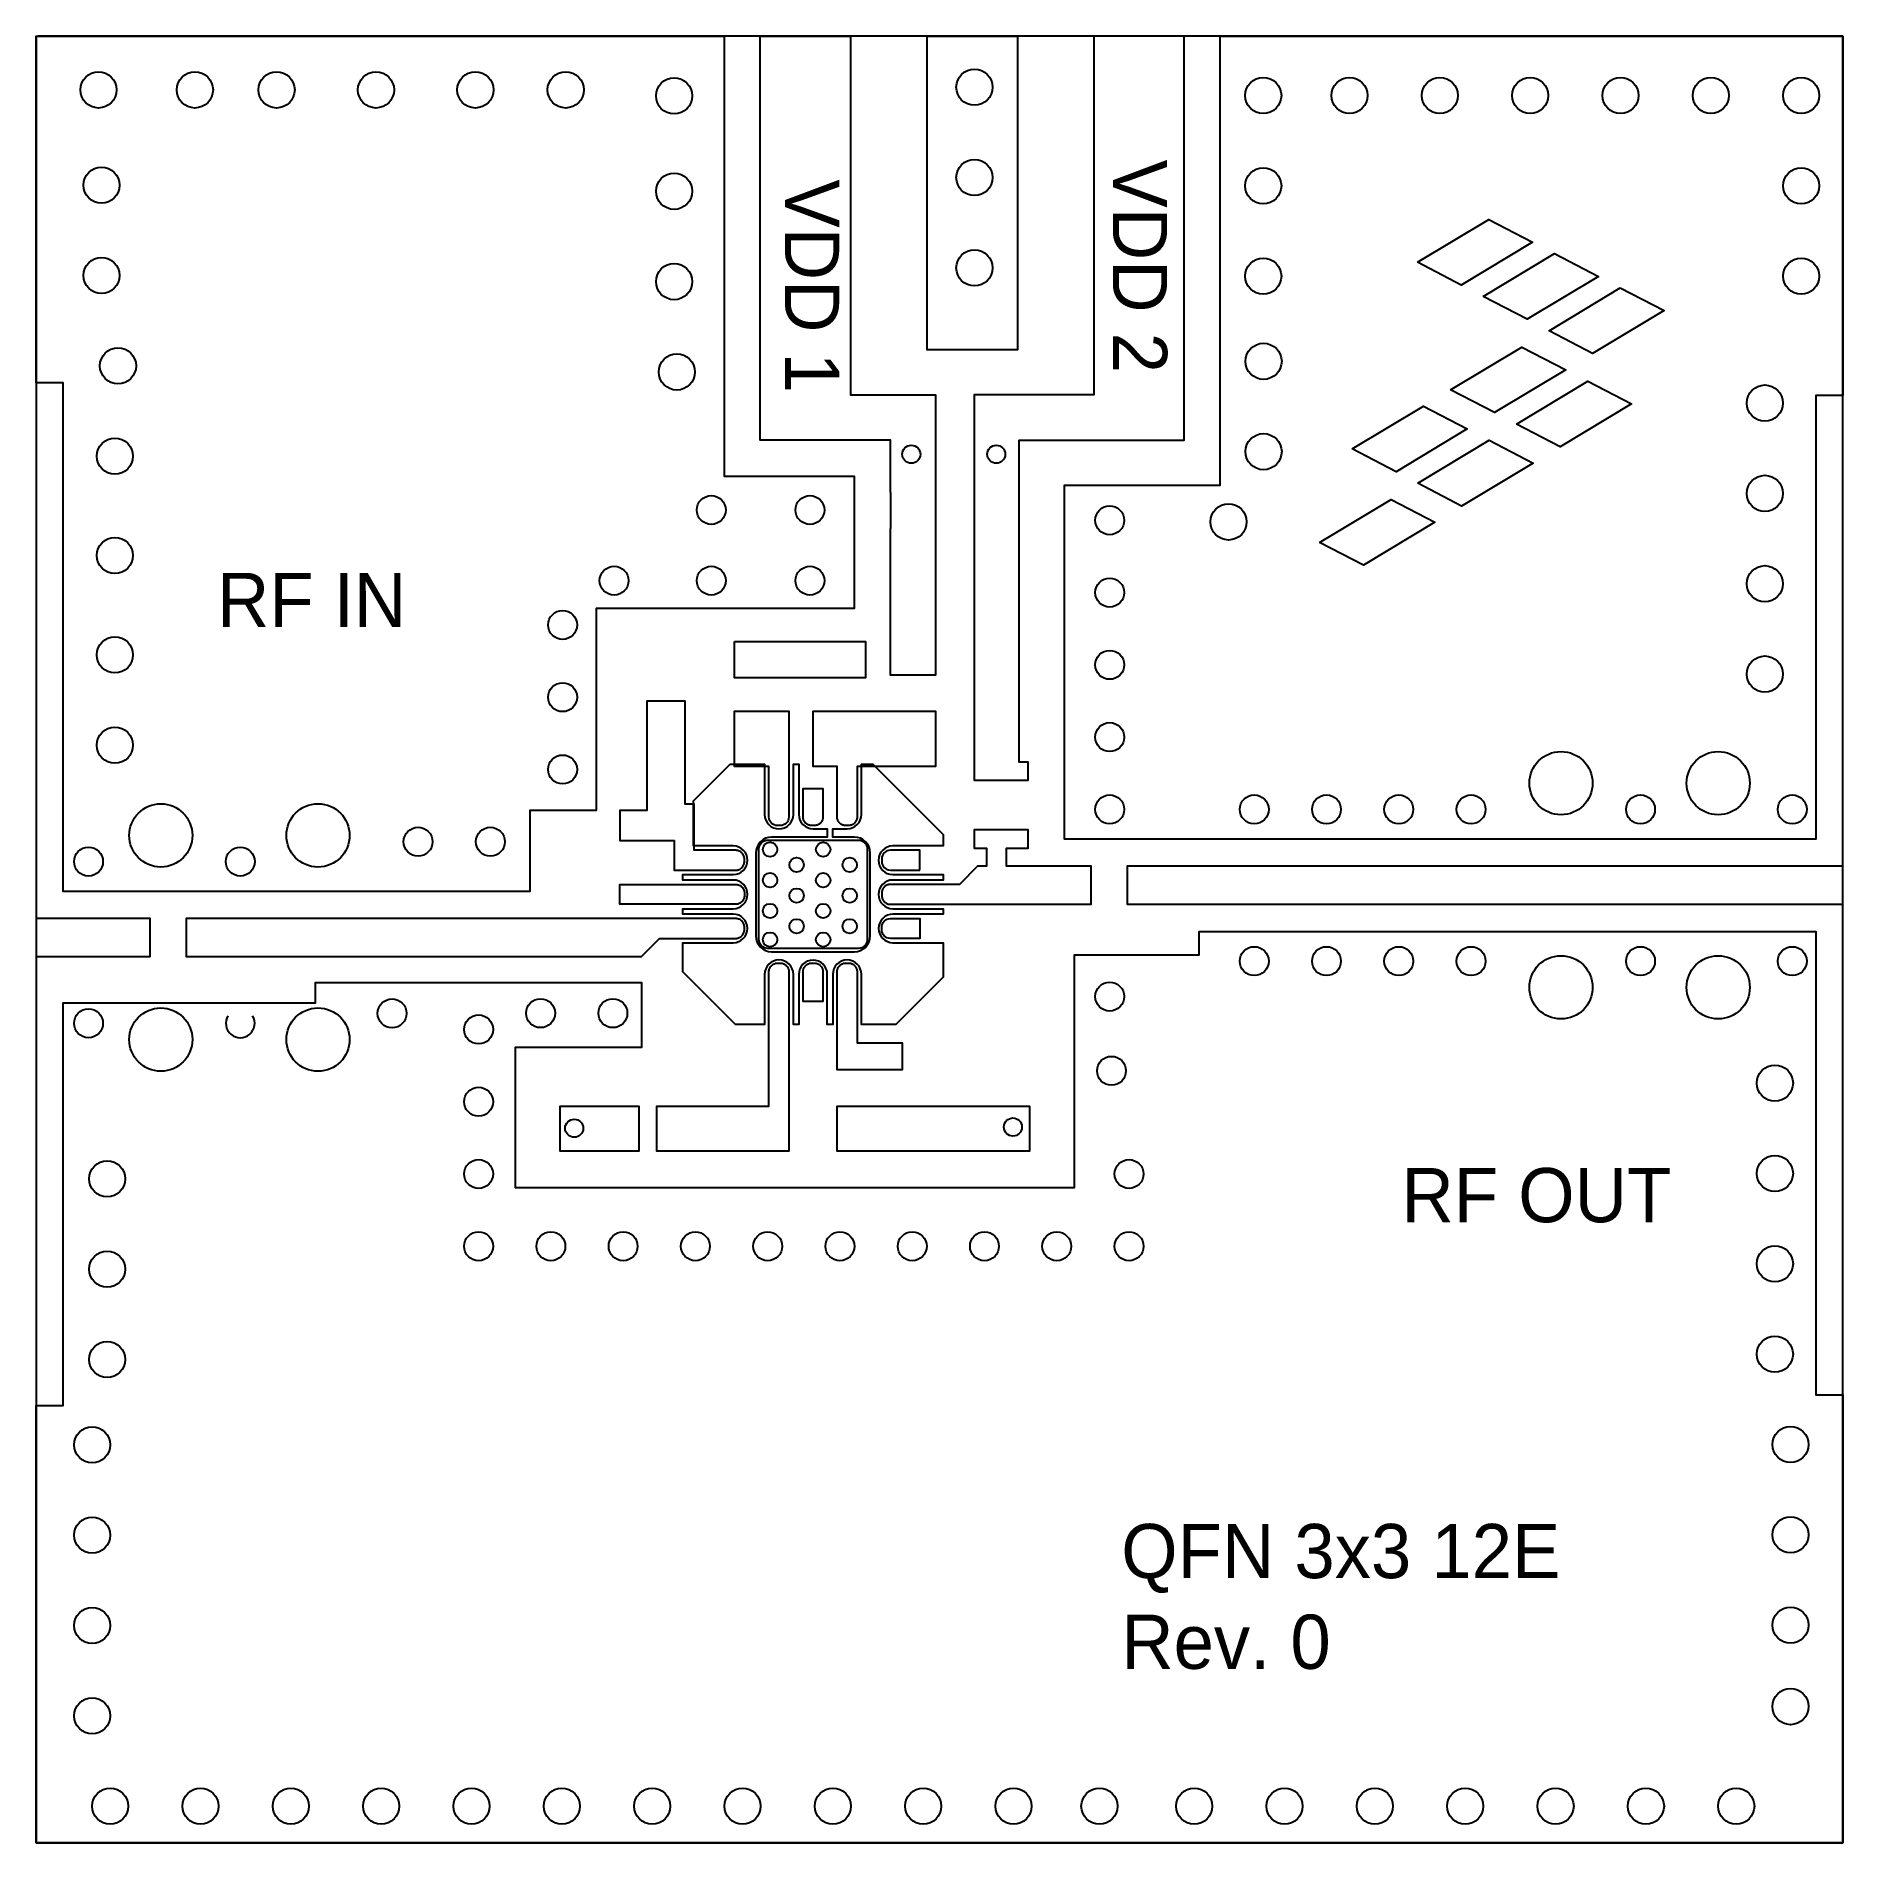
# Model space of a CAD drawing. Extents: x 4 to 1004, y 2 to 1002.
import ezdxf

# ---------------------------------------------------------------- set-up
doc = ezdxf.new("R2010")
doc.units = 0
doc.header["$MEASUREMENT"] = 0
for name, color, linetype in [('BOARD_OUTLINE', 7, 'CONTINUOUS'), ('ETCH', 7, 'CONTINUOUS'), ('LEGEND_SILKSCREEN', 7, 'CONTINUOUS'), ('PLATED_VIA_HOLES', 7, 'CONTINUOUS'), ('SOLDER_MASK', 7, 'CONTINUOUS'), ('TOP_LAYER_1', 7, 'CONTINUOUS')]:
    doc.layers.add(name, color=color, linetype=linetype)

msp = doc.modelspace()

# ---------------------------------------------------------------- linework, layer by layer
at = {"layer": 'BOARD_OUTLINE'}
msp.add_lwpolyline([(3.8, 1002), (3.8, 2), (1003.8, 2), (1003.8, 1002), (4.7, 1002)], dxfattribs=at)
at = {"layer": 'ETCH'}
for points in [[(768.3, 876.8), (807.9, 900.5), (832.1, 887.9), (792.6, 864.2)], [(804.8, 857.9), (844.2, 881.6), (868.5, 869), (829, 845.3)], [(880.6, 862.6), (904.8, 850.1), (865.3, 826.3), (841.2, 838.9)], [(786.7, 806.2), (826.2, 829.9), (850.4, 817.3), (810.9, 793.6)], [(823.1, 787.2), (862.6, 811), (886.8, 798.4), (847.3, 774.7)], [(732.2, 773.5), (771.7, 797.2), (795.9, 784.6), (756.5, 760.8)], [(768.6, 754.5), (808.1, 778.3), (832.4, 765.7), (792.8, 741.9)], [(714.2, 721.8), (753.7, 745.5), (777.9, 732.9), (738.4, 709.2)]]:
    msp.add_lwpolyline(points, close=True, dxfattribs=at)
at = {"layer": 'PLATED_VIA_HOLES'}
for centre, radius in [((38.3, 972.2), 10), ((91.7, 972.2), 10), ((136.9, 972.2), 10), ((191.9, 972.2), 10), ((246.9, 972.2), 10), ((296.9, 972.2), 10), ((523.1, 973.7), 10), ((356.9, 968.9), 10), ((683, 969.1), 10), ((730.7, 969.1), 10), ((780.7, 969.1), 10), ((830.7, 969.1), 10), ((880.7, 969.1), 10), ((930.7, 969.1), 10), ((980.7, 969.1), 10), ((523.1, 923.7), 10), ((40, 919.5), 10), ((356.9, 916.1), 10), ((683, 919.1), 10), ((980.7, 919.1), 10), ((523.1, 873.7), 10), ((40, 869.5), 10), ((356.9, 866.1), 10), ((683, 869.1), 10), ((980.7, 869.1), 10), ((683.2, 822), 10), ((49.1, 819.5), 10), ((358.4, 816.1), 10), ((960.6, 798.9), 10), ((683.2, 772), 10), ((47.4, 769.5), 10), ((488.2, 770.6), 5), ((535.2, 770.6), 5), ((960.6, 748.9), 10), ((377.5, 739.7), 8), ((432.1, 739.7), 8), ((598, 734), 8), ((663.8, 733.1), 10), ((47.4, 714.5), 10), ((323.7, 700.6), 8), ((377.5, 700.6), 8), ((432.1, 700.6), 8), ((598, 694), 8), ((960.6, 698.9), 10), ((295.2, 676.1), 8), ((47.4, 659.5), 10), ((598, 654), 8), ((960.6, 648.9), 10), ((295.2, 636.1), 8), ((598, 614), 8), ((47.4, 609.5), 10), ((295.2, 596.1), 8), ((847.8, 588.5), 17.5), ((934.8, 588.5), 17.5), ((598, 574), 8), ((678, 574), 8), ((718, 574), 8), ((758, 574), 8), ((798, 574), 8), ((891.8, 574), 8), ((975.8, 574), 8), ((72.8, 559.6), 17.5), ((159.8, 559.6), 17.5), ((215.2, 556.1), 8), ((255.2, 556.1), 8), ((32.8, 545.1), 8), ((116.8, 545.1), 8), ((410, 551.8), 4), ((439.4, 551.8), 4), ((424.7, 543.3), 4), ((454.1, 543.3), 4), ((410, 534.8), 4), ((424.7, 526.3), 4), ((439.4, 534.8), 4), ((454.1, 526.3), 4), ((410, 517.8), 4), ((439.4, 517.8), 4), ((424.7, 509.3), 4), ((454.1, 509.3), 4), ((410, 501.9), 4), ((439.4, 501.9), 4), ((678, 490), 8), ((718, 490), 8), ((758, 490), 8), ((798, 490), 8), ((847.8, 475.5), 17.5), ((891.8, 490), 8), ((934.8, 475.5), 17.5), ((975.8, 490), 8), ((598, 470.4), 8), ((32.8, 455.6), 8), ((72.8, 446.6), 17.5), ((159.8, 446.6), 17.5), ((200.8, 461.1), 8), ((248.7, 452.2), 8), ((283, 461.2), 8), ((323, 461.2), 8), ((599, 429.3), 8), ((966.2, 422.5), 10), ((248.7, 412.2), 8), ((301.6, 397.5), 5), ((544.4, 398.2), 5), ((248.7, 372.2), 8), ((608.7, 372.2), 8), ((966.2, 372.5), 10), ((43.1, 369.5), 10), ((248.7, 332.2), 8), ((288.7, 332.2), 8), ((328.7, 332.2), 8), ((368.7, 332.2), 8), ((408.7, 332.2), 8), ((448.7, 332.2), 8), ((488.7, 332.2), 8), ((528.7, 332.2), 8), ((568.7, 332.2), 8), ((608.7, 332.2), 8), ((966.2, 322.5), 10), ((43.1, 319.5), 10), ((966.2, 272.5), 10), ((43.1, 269.5), 10), ((34.8, 222.3), 10), ((974.8, 222.5), 10), ((34.8, 172.3), 10), ((974.8, 172.5), 10), ((34.8, 122.3), 10), ((974.8, 122.5), 10), ((34.8, 72.3), 10), ((974.8, 77.4), 10), ((44.8, 22.3), 10), ((94.8, 22.3), 10), ((144.8, 22.3), 10), ((194.8, 22.3), 10), ((244.8, 22.3), 10), ((294.8, 22.3), 10), ((344.8, 22.3), 10), ((394.8, 22.3), 10), ((444.8, 22.3), 10), ((494.8, 22.3), 10), ((544.8, 22.3), 10), ((592.3, 22.3), 10), ((644.8, 22.3), 10), ((694.8, 22.3), 10), ((744.8, 22.3), 10), ((794.8, 22.3), 10), ((844.8, 22.3), 10), ((894.8, 22.3), 10), ((944.8, 22.3), 10)]:
    msp.add_circle(centre, radius, dxfattribs=at)
msp.add_arc((116.8, 455.6), 8, 148.7321, 31.2679, dxfattribs=at)
at = {"layer": 'SOLDER_MASK'}
msp.add_lwpolyline([(425.9, 571.2), (425.9, 571.2, 0.41421), (433.8, 563.3), (433.8, 563.3), (441.7, 563.3), (441.7, 558.7), (410.9, 558.7), (410.9, 558.7, 0.41421), (402.1, 549.9), (402.1, 549.9), (402.1, 504.1), (402.1, 504.1, 0.41421), (410.9, 495.2), (410.9, 495.2), (456.7, 495.2), (456.7, 495.2, 0.41421), (465.5, 504.1), (465.5, 504.1), (465.5, 549.9), (465.5, 549.9, 0.41421), (456.7, 558.7), (456.7, 558.7), (444.7, 558.7), (444.7, 563.3), (452.7, 563.3), (452.7, 563.3, 0.41421), (460.6, 571.2), (460.6, 571.2), (460.6, 599), (466.9, 599), (505.9, 560.1), (505.9, 553.8), (478, 553.8), (478, 553.8, 1), (478, 537.9), (478, 537.9), (505.9, 537.9), (505.9, 534.9), (478, 534.9), (478, 534.9, 1), (478, 519), (478, 519), (505.9, 519), (505.9, 516), (478, 516), (478, 516, 1), (478, 500.2), (478, 500.2), (505.9, 500.2), (505.9, 481.2), (479.6, 454.9), (460.6, 454.9), (460.6, 482.7), (460.6, 482.7, 1), (444.7, 482.7), (444.7, 482.7), (444.7, 454.9), (441.7, 454.9), (441.7, 482.7), (441.7, 482.7, 1), (425.9, 482.7), (425.9, 482.7), (425.9, 454.9), (422.9, 454.9), (422.9, 482.7), (422.9, 482.7, 1), (407, 482.7), (407, 482.7), (407, 454.9), (390.8, 454.9), (361.7, 484), (361.7, 500.2), (389.6, 500.2), (389.6, 500.2, 1), (389.6, 516), (389.6, 516), (361.7, 516), (361.7, 519), (389.6, 519), (389.6, 519, 1), (389.6, 534.9), (389.6, 534.9), (361.7, 534.9), (361.7, 537.9), (389.6, 537.9), (389.6, 537.9, 1), (389.6, 553.8), (389.6, 553.8), (367.7, 553.8), (367.7, 578.7), (388, 599), (407, 599), (407, 571.2), (407, 571.2, 1), (422.9, 571.2), (422.9, 571.2), (422.9, 599), (425.9, 599)], format="xyb", close=True, dxfattribs=at)
at = {"layer": 'TOP_LAYER_1'}
for p, q in [((456.6, 749.4), (456.6, 729.4)), ((476.6, 749.4), (476.6, 729.4)), ((313.8, 630.1), (313.8, 610.1)), ((341.9, 630.1), (341.9, 610.1)), ((420.4, 569.8), (420.4, 569.8)), ((476.6, 502.6), (476.6, 502.6)), ((553.6, 409.8), (553.6, 409.8))]:
    msp.add_line(p, q, dxfattribs=at)
for points in [[(313.8, 584.1), (313.8, 573.3), (277.1, 573.3), (277.1, 528.6), (18.8, 528.6), (18.8, 810), (3.8, 810), (3.8, 1002), (384.6, 1002), (384.6, 758.4), (456.6, 758.4), (456.6, 749.4)], [(476.6, 749.4), (476.6, 778.4), (404.6, 778.4), (404.6, 1002), (454.6, 1002), (454.6, 803.4), (501.6, 803.4), (501.6, 648.3), (477.4, 648.3)], [(547.9, 621.6), (547.9, 778.4), (639.2, 778.4), (639.2, 1002), (589.2, 1002), (589.2, 803.4), (522.9, 803.4), (522.9, 590.2), (549.1, 590.2)], [(572.9, 621.6), (572.9, 753.4), (659.2, 753.4), (659.2, 1002), (1003.8, 1002), (1003.8, 803), (988.8, 803), (988.8, 557.5), (572.9, 557.5), (572.9, 621.6)], [(456.6, 729.4), (456.6, 692.8)], [(476.6, 692.8), (476.6, 729.4)], [(456.6, 692.8), (456.6, 685.1), (313.8, 685.1), (313.8, 630.1)], [(477.4, 648.3), (476.6, 648.3), (476.6, 692.8)], [(354.4, 556.8), (357, 556.8), (357, 540.4), (391, 540.4), (391.4, 540.4), (391.8, 540.4), (392.2, 540.5), (392.6, 540.6), (393, 540.8), (393.4, 541), (393.8, 541.2), (394.1, 541.5), (394.4, 541.8), (394.7, 542.1), (394.9, 542.4), (395.2, 542.8), (395.3, 543.1), (395.5, 543.5), (395.6, 543.9), (395.7, 544.3), (395.8, 544.7), (395.8, 545.2), (395.8, 546.6), (395.8, 547), (395.7, 547.4), (395.6, 547.8), (395.5, 548.2), (395.3, 548.6), (395.2, 549), (394.9, 549.3), (394.7, 549.6), (394.4, 550), (394.1, 550.2), (393.8, 550.5), (393.4, 550.7), (393, 550.9), (392.6, 551.1), (392.2, 551.2), (391.8, 551.3), (391.4, 551.3), (391, 551.4), (368, 551.4), (368, 576.8), (363, 576.8), (363, 633.9), (341.9, 633.9), (341.9, 630.1)], [(500.1, 628.3), (501.6, 628.3), (501.6, 597.7), (458.2, 597.7), (458.2, 569.8), (458.2, 569.4), (458.1, 569), (458, 568.6), (457.9, 568.2), (457.7, 567.8), (457.5, 567.4), (457.3, 567.1), (457, 566.8), (456.8, 566.4), (456.5, 566.2), (456.1, 565.9), (455.8, 565.7), (455.4, 565.5), (455, 565.3), (454.6, 565.2), (454.2, 565.1), (453.8, 565.1), (453.4, 565), (452, 565), (451.6, 565.1), (451.1, 565.1), (450.7, 565.2), (450.3, 565.3), (449.9, 565.5), (449.6, 565.7), (449.2, 565.9), (448.9, 566.2), (448.6, 566.4), (448.3, 566.8), (448, 567.1), (447.8, 567.4), (447.6, 567.8), (447.5, 568.2), (447.3, 568.6), (447.2, 569), (447.2, 569.4), (447.2, 569.8), (447.2, 597.7), (433.8, 597.7), (433.8, 602.7)], [(433.8, 602.7), (433.8, 628.3), (500.1, 628.3)], [(549.1, 590.2), (552.9, 590.2), (552.9, 600.2), (547.9, 600.2), (547.9, 621.6)], [(313.8, 610.1), (313.8, 584.1)], [(341.9, 610.1), (341.9, 584.1)], [(341.9, 584.1), (341.9, 573.3), (326.9, 573.3), (326.9, 556.8), (354.4, 556.8)], [(549.1, 562.6), (522.9, 562.6), (522.9, 552.6), (529.9, 552.6), (529.9, 542.5), (524.9, 542.5), (514.9, 532.5), (476.6, 532.5), (476.2, 532.5), (475.8, 532.4), (475.4, 532.3), (475, 532.2), (474.6, 532), (474.2, 531.8), (473.8, 531.6), (473.5, 531.4), (473.2, 531.1), (472.9, 530.8), (472.7, 530.4), (472.4, 530.1), (472.2, 529.7), (472.1, 529.3), (472, 528.9), (471.9, 528.5), (471.8, 528.1), (471.8, 527.7), (471.8, 526.3), (471.8, 525.9), (471.9, 525.5), (472, 525), (472.1, 524.6), (472.2, 524.3), (472.4, 523.9), (472.7, 523.5), (472.9, 523.2), (473.2, 522.9), (473.5, 522.6), (473.8, 522.4), (474.2, 522.1), (474.6, 521.9), (475, 521.8), (475.4, 521.6), (475.8, 521.6), (476.2, 521.5), (476.6, 521.5), (587.7, 521.5), (587.7, 522)], [(587.7, 522), (587.7, 542.5), (540.9, 542.5), (540.9, 552.6), (552.9, 552.6), (552.9, 562.6), (549.1, 562.6)], [(607.7, 522), (607.7, 521.5), (1003.8, 521.5), (1003.8, 542.5), (607.7, 542.5), (607.7, 522)], [(331.7, 532.5), (391, 532.5), (391.4, 532.5), (391.8, 532.4), (392.2, 532.3), (392.6, 532.2), (393, 532), (393.4, 531.8), (393.8, 531.6), (394.1, 531.4), (394.4, 531.1), (394.7, 530.8), (394.9, 530.4), (395.2, 530.1), (395.3, 529.7), (395.5, 529.3), (395.6, 528.9), (395.7, 528.5), (395.8, 528.1), (395.8, 527.7), (395.8, 526.3), (395.8, 525.9), (395.7, 525.5), (395.6, 525), (395.5, 524.6), (395.3, 524.3), (395.2, 523.9), (394.9, 523.5), (394.7, 523.2), (394.4, 522.9), (394.1, 522.6), (393.8, 522.4), (393.4, 522.1), (393, 521.9), (392.6, 521.8), (392.2, 521.6), (391.8, 521.6), (391.4, 521.5), (391, 521.5), (326.9, 521.5), (326.9, 532.5), (331.7, 532.5)], [(66.9, 493.1), (66.9, 513.6), (3.8, 513.6), (3.8, 492.6), (66.9, 492.6), (66.9, 493.1)], [(127.3, 492.6), (338.8, 492.6), (348.8, 502.6), (348.8, 502.6), (391, 502.6), (391.4, 502.6), (391.8, 502.7), (392.2, 502.8), (392.6, 502.9), (393, 503.1), (393.4, 503.3), (393.8, 503.5), (394.1, 503.7), (394.4, 504), (394.7, 504.3), (394.9, 504.7), (395.2, 505), (395.3, 505.4), (395.5, 505.8), (395.6, 506.2), (395.7, 506.6), (395.8, 507), (395.8, 507.4), (395.8, 508.8), (395.8, 509.2), (395.7, 509.6), (395.6, 510.1), (395.5, 510.5), (395.3, 510.8), (395.2, 511.2), (394.9, 511.6), (394.7, 511.9), (394.4, 512.2), (394.1, 512.5), (393.8, 512.7), (393.4, 513), (393, 513.2), (392.6, 513.3), (392.2, 513.4), (391.8, 513.5), (391.4, 513.6), (391, 513.6), (86.9, 513.6), (86.9, 493.1)], [(536.3, 364.8), (578.6, 364.8), (578.6, 493.5), (647.6, 493.5), (647.6, 506.5), (988.8, 506.5), (988.8, 250), (1003.8, 250), (1003.8, 2), (3.8, 2), (3.8, 244), (18.8, 244), (18.8, 467), (127.3, 467)], [(86.9, 493.1), (86.9, 492.6), (127.3, 492.6)], [(347.4, 387.1), (347.4, 409.8), (409.4, 409.8), (409.4, 484.1), (409.4, 484.5), (409.5, 485), (409.6, 485.4), (409.7, 485.8), (409.9, 486.2), (410.1, 486.5), (410.3, 486.9), (410.5, 487.2), (410.8, 487.5), (411.1, 487.8), (411.5, 488.1), (411.8, 488.3), (412.2, 488.5), (412.6, 488.6), (413, 488.8), (413.4, 488.9), (413.8, 488.9), (414.2, 488.9), (415.6, 488.9), (416, 488.9), (416.5, 488.9), (416.9, 488.8), (417.3, 488.6), (417.7, 488.5), (418, 488.3), (418.4, 488.1), (418.7, 487.8), (419, 487.5), (419.3, 487.2), (419.6, 486.9), (419.8, 486.5), (420, 486.2), (420.1, 485.8), (420.3, 485.4), (420.4, 485), (420.4, 484.5), (420.4, 484.1), (420.4, 444.8), (420.4, 409.8), (420.4, 409.8), (420.4, 384.8), (415.8, 384.8)], [(478.8, 429.8), (447.2, 429.8), (447.2, 484.1), (447.2, 484.5), (447.2, 485), (447.3, 485.4), (447.5, 485.8), (447.6, 486.2), (447.8, 486.5), (448, 486.9), (448.3, 487.2), (448.6, 487.5), (448.9, 487.8), (449.2, 488.1), (449.6, 488.3), (449.9, 488.5), (450.3, 488.6), (450.7, 488.8), (451.1, 488.9), (451.6, 488.9), (452, 488.9), (453.4, 488.9), (453.8, 488.9), (454.2, 488.9), (454.6, 488.8), (455, 488.6), (455.4, 488.5), (455.8, 488.3), (456.1, 488.1), (456.5, 487.8), (456.8, 487.5), (457, 487.2), (457.3, 486.9), (457.5, 486.5), (457.7, 486.2), (457.9, 485.8), (458, 485.4), (458.1, 485), (458.2, 484.5), (458.2, 484.1), (458.2, 444.8), (483.2, 444.8), (483.2, 429.8), (478.8, 429.8)], [(127.3, 467), (158.5, 467), (158.5, 478.1), (338.8, 478.1), (338.8, 442.2), (269, 442.2), (269, 364.8), (415.8, 364.8)], [(337.4, 387.1), (337.4, 384.8), (293.9, 384.8), (293.9, 409.8), (337.4, 409.8), (337.4, 387.1)], [(536.3, 384.8), (447.2, 384.8), (447.2, 409.8), (478.8, 409.8)], [(478.8, 409.8), (553.6, 409.8), (553.6, 384.8), (536.3, 384.8)], [(415.8, 384.8), (347.4, 384.8), (347.4, 387.1)], [(415.8, 364.8), (536.3, 364.8)]]:
    msp.add_lwpolyline(points, dxfattribs=at)
for points in [[(546.9, 1002), (546.9, 828.4), (496.9, 828.4), (496.9, 1002)], [(390.4, 666.9), (462.8, 666.9), (462.8, 646.9), (390.4, 646.9)], [(439.3, 569.8), (439.3, 569.4), (439.2, 569), (439.1, 568.6), (439, 568.2), (438.8, 567.8), (438.7, 567.4), (438.4, 567.1), (438.2, 566.8), (437.9, 566.4), (437.6, 566.2), (437.3, 565.9), (436.9, 565.7), (436.5, 565.5), (436.1, 565.3), (435.7, 565.2), (435.3, 565.1), (434.9, 565.1), (434.5, 565), (433.1, 565), (432.7, 565.1), (432.3, 565.1), (431.9, 565.2), (431.5, 565.3), (431.1, 565.5), (430.7, 565.7), (430.3, 565.9), (430, 566.2), (429.7, 566.4), (429.4, 566.8), (429.2, 567.1), (428.9, 567.4), (428.7, 567.8), (428.6, 568.2), (428.5, 568.6), (428.4, 569), (428.3, 569.4), (428.3, 569.8), (428.3, 585.6), (439.3, 585.6)], [(428.3, 484.5), (428.4, 485), (428.5, 485.4), (428.6, 485.8), (428.7, 486.2), (428.9, 486.5), (429.2, 486.9), (429.4, 487.2), (429.7, 487.5), (430, 487.8), (430.3, 488.1), (430.7, 488.3), (431.1, 488.5), (431.5, 488.6), (431.9, 488.8), (432.3, 488.9), (432.7, 488.9), (433.1, 488.9), (434.5, 488.9), (434.9, 488.9), (435.3, 488.9), (435.7, 488.8), (436.1, 488.6), (436.5, 488.5), (436.9, 488.3), (437.3, 488.1), (437.6, 487.8), (437.9, 487.5), (438.2, 487.2), (438.4, 486.9), (438.7, 486.5), (438.8, 486.2), (439, 485.8), (439.1, 485.4), (439.2, 485), (439.3, 484.5), (439.3, 484.1), (439.3, 481.1), (439.3, 467.7), (428.3, 467.7), (428.3, 484.1)]]:
    msp.add_lwpolyline(points, close=True, dxfattribs=at)
msp.add_lwpolyline([(420.4, 602.7), (420.4, 569.8, -0.41421), (415.6, 565), (415.6, 565), (414.2, 565), (414.2, 565, -0.41421), (409.4, 569.8), (409.4, 569.8), (409.4, 597.7), (390.4, 597.7), (390.4, 628.3), (420.4, 628.3), (420.4, 602.7)], format="xyb", dxfattribs=at)
for points in [[(458.8, 497), (408.8, 497), (408.8, 497, -0.41421), (403.8, 502), (403.8, 502), (403.8, 552), (403.8, 552, -0.41421), (408.8, 557), (408.8, 557), (458.8, 557), (458.8, 557, -0.41421), (463.8, 552), (463.8, 552), (463.8, 502), (463.8, 502, -0.41421), (458.8, 497), (458.8, 497)], [(493, 540.4), (493, 551.4), (476.6, 551.4), (476.6, 551.4, 0.41421), (471.8, 546.6), (471.8, 546.6), (471.8, 545.2), (471.8, 545.2, 0.41421), (476.6, 540.4), (476.6, 540.4)], [(471.8, 507.4), (471.8, 507.4), (471.8, 508.8), (471.8, 508.8, -0.41421), (476.6, 513.6), (476.6, 513.6), (476.6, 513.6), (493, 513.6), (493, 502.6), (476.6, 502.6, -0.41421)]]:
    msp.add_lwpolyline(points, format="xyb", close=True, dxfattribs=at)

# ---------------------------------------------------------------- texts
at = {"layer": 'ETCH'}
for s, p in [('QFN 3x3 12E', (604.4, 148.5)), ('Rev. 0', (604.4, 98.3))]:
    msp.add_text(s, height=30, dxfattribs=at).set_placement(p)
at = {"layer": 'LEGEND_SILKSCREEN'}
for s, p in [('VDD 2', (599.8, 933.7)), ('VDD 1', (418.3, 922.7))]:
    msp.add_text(s, height=30, rotation=270, dxfattribs=at).set_placement(p)
at = {"layer": 'SOLDER_MASK'}
for s, p in [('RF IN', (103.9, 674.9)), ('RF OUT', (759.5, 345.5))]:
    msp.add_text(s, height=30, dxfattribs=at).set_placement(p)

doc.saveas('drawing.dxf')
